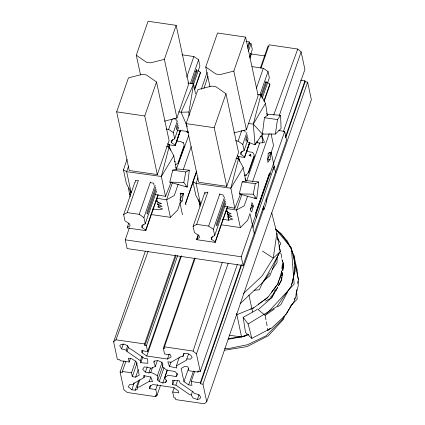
<?xml version="1.0" encoding="UTF-8"?>
<svg xmlns="http://www.w3.org/2000/svg" width="425" height="425" viewBox="0 0 425 425"><rect width="100%" height="100%" fill="white"/><g stroke="black" fill="none" stroke-linecap="round" stroke-linejoin="round"><path stroke-width="0.64" d="M277.228 257.465L277.02 262.746L272.452 269.179M281.674 271.437L281.281 275.267L279.236 280.096M282.003 268.239L282.328 265.046M282.471 272.834L281.754 279.236L278.487 285.69M282.832 269.636L283.411 264.515L282.869 262.608M189.337 170.223L187.244 187.08L169.793 182.144L172.747 170.143L177.549 168.953L189.337 170.223L185.805 171.976L172.747 170.143M258.783 181.969L256.695 198.826L239.243 193.89L242.192 181.889L246.999 180.699L258.783 181.969L255.255 183.722L242.192 181.889M248.12 123.409L253.3 124.127L262.374 134.072L275.389 134.05L281.074 128.477L280.585 115.271L268.467 114.352L264.43 117.704L262.374 134.072L255.021 144.787L247.865 142.189L247.371 140.319M275.389 134.05L277.477 119.584L280.585 115.271M271.734 212.782L276.866 233.267L273.264 258.097L262.05 276.027L243.201 293.765M164.698 377.767L168.034 375.217L176.062 376.571L177.666 374.382L174.967 371.45L166.972 370.255L162.329 366.706L162.802 363.715L161.139 361.941L158.004 360.628L154.79 361.011L153.887 362.079L155.359 366.467L150.944 368.358L147.656 367.168L144.288 366.972L142.657 369.224L145.387 372.087L148.883 372.906L150.769 372.513L153.298 373.315L157.362 375.806L157.776 380.216L159.205 381.613L162.802 382.989L165.553 382.537L166.547 381.161L164.698 377.767L167.307 370.244M281.78 277.158L281.175 280.994L278.598 285.573M281.987 275.878L282.492 272.675M282.8 270.757L283.507 266.278L282.912 263.707M275.655 229.686L281.074 233.484L291.385 248.142L295.327 265.078L292.533 282.699L291.3 285.005M296.916 289.526L295.672 297.357L294.392 299.652M297.845 283.65L298.467 279.735L295.327 265.078M275.442 172.284L271.187 152.4L268.164 153.452L267.814 162.339L270.061 159.444L271.187 152.4L273.525 145.552L271.086 133.827M189.051 115.956L188.96 112.019L193.603 83.991L187.738 82.987M182.484 214.768L180.041 203.251L182.134 201.083L183.446 193.646L180.859 193.226L180.041 203.251L177.65 210.067L170.393 217.34L150.907 214.492M185.443 186.278L187.244 187.08L183.791 182.452L185.805 171.976M254.288 197.752L256.695 198.826L253.236 194.198L255.255 183.722M182.968 356.405L183.488 353.807L187.531 353.462L190.628 355.072L192.164 357.388L190.512 359.136L186.782 358.976L186.522 360.15L176.322 365.946L176.758 367.976L169.527 366.462L167.806 361.813L170.993 362.275L181.193 356.479L182.968 356.405L184.057 353.271M278.635 280.813L277.817 283.99L271.533 292.257M282.227 266.842L283.209 263.033L282.317 260.562M255.802 142.975L255.021 144.787L253.3 124.127L260.945 94.759L257.704 94.265M295.04 297.92L294.222 301.033L285.127 315.578L271.692 327.999L251.839 338.369L245.491 332.43L243.148 317.348L255.919 310.282L257.359 308.98M296.018 294.174L298.302 285.446L297.941 280.936M139.862 379.615L137.264 387.122L137.488 389.199L135.246 390.203L131.947 389.799L134.045 382.829M282.179 265.184L282.46 269.105L277.849 283.932L268.016 297.155L253.9 307.743L236.874 314.686L241.565 336.998L248.29 334.257M121.646 348.904L119.664 345.69L121.274 344.324L124.477 344.234L127.463 345.722L129.216 348.505L131.022 349.153L144.447 358.402L147.634 358.865L147.863 363.295L140.834 362.732L140.399 360.703L126.974 351.454L126.183 350.126L121.646 348.904L123.255 343.873M204.011 88.219L207.952 76.24M194.634 371.493L191.16 381.517L191.983 385.369L188.668 384.885L183.961 381.639L181.135 368.448L184.71 366.414L188.025 366.897L188.849 370.754L197.965 372.082L197.763 371.131L200.249 371.498L196.456 353.892L193.093 351.071L222.227 262.475M176.062 376.571L177.103 373.426M247.308 134.858L245.894 139.102L246.102 141.312L247.764 136.637M131.947 389.799L128.196 386.808L129.683 384.498L133.514 384.338L133.822 383.403L144.027 377.602L144.675 375.727M176.683 141.392L180.253 130.778M148.883 372.906L150.593 367.891M172.444 182.66L166.605 199.766L170.393 217.34M246.728 150.928L249.496 142.832M241.788 194.73L236.576 210.003L240.364 227.577L221.531 224.825M197.402 399.5L199.994 398.746L200.6 396.737L198.071 394.395L194.167 393.428L193.37 392.1L179.945 382.851L179.509 380.821L172.486 380.258L172.709 384.689L175.897 385.151L189.322 394.4L191.245 395.016L192.955 397.954L197.402 399.5L199.113 394.485M129.035 187.946L128.605 189.199L130.156 196.871M155.773 186.947L146.848 212.904L147.438 214.131L156.071 189.221M201.338 89.192L207.129 72.303M126.974 351.454L128.488 347.06M246.542 181.342L259.68 143.06L264.493 142.274L261.981 136.436L263.048 133.392M279.246 115.685L301.107 51.866L297.744 49.045L269.115 44.816L261.083 68M174.218 387.621L172.699 392.009L173.942 397.811L175.435 398.028L175.775 399.612L204.383 403.75L206.72 401.758L258.841 249.725L311.371 99.737L307.615 82.137L305.134 81.77L304.927 80.824L300.369 80.155M191.606 83.677L196.584 69.286L196.855 71.49L192.504 83.985M198.029 177.841L196.095 183.446L200.558 204.26L195.851 195.404L192.897 181.624L196.536 171.126M157.776 380.216L162.541 366.414M162.802 382.989L167.344 369.83M116.673 111.86L128.446 77.881L142.248 74.343L146.391 74.949L156.528 81.983L169.097 140.617L157.324 174.595L129.243 170.494L116.673 111.86L144.755 115.961L157.324 174.595M140.532 74.986L136.292 55.229L148.07 21.25L176.152 25.351L188.721 83.985L176.949 117.964L164.401 121.178M128.589 166.101L126.645 171.7L131.107 192.514L126.4 183.658L123.447 169.878L127.086 159.375M144.755 115.961L156.528 81.983M176.949 117.964L164.379 59.33L176.152 25.351M158.116 195.149L145.812 230.648L127.399 227.959L127.277 227.386L130.061 225.808L129.683 224.049L124.971 220.803L123.648 214.63L134.868 182.245M123.648 214.63L127.229 212.601L138.449 180.216M127.277 227.386L128.786 223.029M278.789 130.56L284.686 131.421L286.567 140.181L243.132 265.524L127.123 248.572L125.242 239.812L129.37 227.906M145.812 230.648L145.69 230.079L142.03 227.556L141.653 225.797L145.228 223.762L143.905 217.589L139.198 214.349L150.418 181.964M168.895 144.776L175.249 145.706L175.127 145.132L171.461 142.609L171.084 140.85L174.664 138.816L173.342 132.648L168.629 129.402L172.21 119.08M186.713 77.223L193.88 56.536L181.911 54.788M143.905 217.589L155.125 185.204M168.289 147.22L169.155 144.728L167.583 143.645M173.342 132.648L177.438 120.812M190.389 83.449L198.587 59.782L193.88 56.536M142.03 227.556L143.108 224.442M171.461 142.609L172.539 139.496M145.228 223.762L156.666 190.756M174.664 138.816L178.76 126.985M193.439 84.639L199.909 65.955L198.587 59.782M145.69 230.079L157.994 194.581M175.127 145.132L180.306 130.188M194.331 89.707L200.372 72.271L197.758 70.465M175.249 145.706L180.641 130.135M194.666 89.654L200.494 72.84L200.372 72.271M158.86 204.457L157.994 206.959L162.047 206.3L157.489 204.266L158.137 202.39M186.118 123.606L197.896 89.627L211.692 86.089L215.836 86.695L225.978 93.728L238.547 152.363L226.775 186.341L198.693 182.24L186.118 123.606L214.205 127.707L226.775 186.341M209.977 86.732L205.742 66.975L217.515 32.996L245.597 37.097L258.166 95.731L246.394 129.71L233.851 132.924M178.187 184.264L174.282 195.553L166.605 199.766L156.628 198.289L157.431 202.024L161.606 203.532L157.489 204.266M183.18 169.841L191.213 146.636M126.183 350.126L127.697 345.748M156.538 394.83L155.885 396.711L127.256 392.482L123.893 389.661L120.1 372.056L124.004 360.777M120.1 372.056L122.586 372.417L122.379 371.471L125.853 361.441M145.366 251.175L113.629 341.79L117.385 359.391L119.871 359.752L120.073 360.703L129.189 362.036L130.491 358.275M192.61 182.899L185.491 203.437L185.768 204.707M196.106 173.283L185.768 203.086L186.012 204.244M214.205 127.707L225.978 93.728M246.394 129.71L233.824 71.076L245.597 37.097M129.189 362.036L128.361 358.185L131.676 358.668L136.388 361.909L139.214 375.105L135.633 377.14L132.324 376.651L131.495 372.799L135.623 360.894M132.324 376.651L137.1 362.865M194.576 257.975L163.306 348.208L164.555 354.014L170.6 354.896L171.057 357.011L167.477 359.04L146.763 356.017L142.051 352.771L141.599 350.662L147.65 351.544L146.402 345.737L144.914 345.52L144.574 343.937L175.403 254.958M247.488 46.925L249.225 41.91L245.974 41.443M142.051 352.771L142.922 350.264M144.914 345.52L175.961 255.914M247.828 48.508L249.565 43.493L249.225 41.91M140.399 360.703L141.923 356.315M146.402 345.737L177.671 255.505M248.45 51.234L251.058 43.711L249.565 43.493M135.633 377.14L138.242 369.617M140.834 362.732L142.789 357.09M133.514 384.338L133.944 383.084M147.65 351.544L180.652 256.302M249.698 57.035L252.301 49.518L251.058 43.711M146.763 356.017L181.502 255.76M249.895 58.374L251.414 53.991L250.367 53.268M227.561 206.895L215.262 242.393L196.844 239.705L196.722 239.137L199.506 237.554L199.128 235.795L194.422 232.549L193.099 226.376L204.537 193.37M193.099 226.376L196.674 224.347L207.883 191.999M153.887 362.079L154.323 360.825M196.722 239.137L198.236 234.775M150.769 372.513L152.506 367.498M196.844 239.705L198.358 235.344M137.264 387.122L139.15 387.074L149.356 381.273L150.875 376.89M155.359 366.467L157.314 360.825M260.36 68.112L267.962 46.182L268.956 46.33M155.885 396.711L155.545 395.128L157.038 395.346L155.794 389.539L149.743 388.657L150.833 385.523M163.306 348.208L164.799 348.426L164.459 346.842L195.075 258.49M215.262 242.393L215.14 241.825L211.475 239.302L211.097 237.543L214.678 235.508L213.355 229.335L208.643 226.095L219.868 193.71M237.846 156.448L244.694 157.452L244.572 156.878L240.911 154.355L240.534 152.596L244.109 150.567L242.787 144.394L238.08 141.148L241.745 130.56M256.418 88.214L263.325 68.287L251.988 66.629M155.794 389.539L157.532 384.524M159.205 381.613L163.986 367.827M167.477 359.04L169.214 354.03M213.355 229.335L224.575 196.956M237.74 158.966L238.6 156.474L237.554 155.752M242.787 144.394L246.888 132.558M259.834 95.195L268.037 71.527L263.325 68.287M157.038 395.346L160.512 385.316M261.152 95.131L265.938 81.34L266.502 82.588L261.683 96.342M225.075 199.298L216.304 224.719L216.856 225.898L225.425 201.115M211.475 239.302L212.341 236.81M240.911 154.355L241.99 151.242M214.678 235.508L225.898 203.123M244.109 150.567L248.211 138.731M262.236 98.249L269.36 77.701L268.037 71.527M169.527 366.462L171.047 362.073M165.553 382.537L166.425 380.035M215.14 241.825L227.439 206.327M244.572 156.878L249.533 142.556M263.994 100.831L269.822 84.017L267.729 82.572M244.694 157.452L249.873 142.502M264.116 101.4L269.944 84.586L269.822 84.017M228.868 214.54L227.997 217.026L232.034 216.405L227.529 214.391L228.183 212.511M176.322 365.946L179.361 357.175M172.709 384.689L174.229 380.301M175.897 385.151L177.416 380.768M186.782 358.976L188.519 353.967M247.493 196.387L244.237 205.79L236.576 210.003L226.599 208.526M252.492 181.974L269.227 133.716M183.961 381.639L188.519 368.48M188.668 384.885L193.449 371.099M197.965 372.082L198.401 370.828M191.245 395.016L192.552 391.255M200.249 371.498L237.378 264.345M283.406 131.506L304.9 69.472L301.107 51.866M255.68 213.053L269.482 173.219M243.132 265.524L241.257 256.764L284.686 131.421M252.992 227.582L274.183 166.419L272.871 169.963M206.72 401.758L202.964 384.163L200.478 383.796L200.276 382.851L241.092 265.046M285.388 137.217L304.927 80.824M200.478 383.796L241.729 264.743M285.807 137.541L305.134 81.77M202.964 384.163L263.76 208.712M266.363 201.19L307.615 82.137M262.193 209.052L264.079 209.339L266.751 201.641L266.183 199.001M283.608 316.588L282.752 319.058L266.066 335.793L247.594 344.696L227.97 348.691L224.703 348.293M284.713 315.69L283.448 319.35L268.393 335.729L247.021 346.609L224.713 350.195M178.128 125.465L176.635 129.752L176.412 127.303L177.937 123.037M178.373 163.232L179.462 160.113M180.115 158.243L184.264 146.391M157.362 375.806L162.18 362.042M162.329 366.706L162.988 364.831M248.535 172.895L254.41 156.113M196.456 353.892L228.214 263.277M135.246 390.203L138.582 380.827M113.629 341.79L115.961 339.803L148.139 251.377M273.716 115.005L297.744 49.045M145.387 372.087L147.209 367.099M176.29 169.251L188.801 135.293M200.297 202.773L199.601 204.595L200 206.481M278.71 253.512L269.838 275.772L263.697 280.686M155.072 194.459L165.468 196.366L171.174 182.219M224.559 206.13L234.818 208.303L240.683 193.773M275.411 289.149L271.835 297.601L258.219 309.65L265.136 315.318L265.981 319.882M130.927 191.356L129.62 194.363L130.868 194.544M262.937 281.972L259.324 289.802L254.033 290.238M279.05 247.053L280.718 243.44L277.838 239.02M275.82 290.966L277.897 286.859M287.916 291.353L280.845 304.624L277.594 306.834M267.522 159.019L271.187 152.4L268.754 152.867M291.518 304.821L286.402 314.006L285.43 314.861M277.631 287.295L271.835 297.601L265.561 301.134M253.3 124.127L265.471 103.381L260.945 94.759L261.715 97.235M166.494 146.598L169.076 146.96L173.788 155.816L161.373 176.465L165.468 196.366M235.939 158.344L238.526 158.706L243.233 167.562L230.833 188.201L234.818 208.303M179.887 199.5L183.446 193.646L180.163 193.173M269.785 272.935L263.697 281.52L262.108 282.646M268 296.9L267.213 297.936L258.225 304.327M267.553 328.35L267.915 330.305L268.812 329.348M290.87 305.846L297.171 299.131L296.592 291.205M250.357 209.132L253.311 206.003L251.945 202.608L250.458 210.333L251.68 212.043L253.311 206.003L251.462 205.344M240.364 227.577L247.621 220.304L249.974 213.504L254.251 233.447M240.109 303.721L263.309 281.881L280.303 251.589L276.866 233.267M270.316 297.229L274.152 293.749M267.915 330.305L270.348 328.164M250.564 308.938L251.882 308.842L253.465 307.711M274.343 309.049L265.136 315.318L294.148 284.112L291.385 248.142L275.559 228.953M175.546 164.799L177.953 163.173L184.222 145.084L183.435 142.795L181.098 141.775L176.54 141.105M251.839 338.369L248.131 323.956L276.882 306.568L291.082 286.376L295.157 270.789L293.919 255.319L287.449 241.118L276.234 229.234M252.678 312.003L251.882 308.842L253.018 308.199M248.221 334.289L244.758 336.053L241.57 336.568M248.296 334.597L244.178 336.435L228.273 339.235M249.162 155.343L250.628 156.007L250.75 154.684L249.151 155.274L250.75 154.684L250.962 156.4M245.252 175.844L246.829 175.196M244.465 175.201L246.718 174.489L248.248 172.534L254.283 155.045L252.737 152.41L247.015 151.417M164.379 59.33L150.577 62.868L146.434 62.263L136.292 55.229M233.824 71.076L220.023 74.614L215.879 74.008L205.742 66.975M182.915 142.912L183.435 142.795M267.543 159.986L270.061 159.444M227.529 214.391L231.12 213.727L227.402 212.256L226.732 209.148M260.111 136.754L261.981 136.436L262.639 142.933M228.188 338.72L240.295 336.77M180.423 194.076L183.446 193.646M188.96 112.019L181.108 112.227L178.532 111.849M195.638 71.469L196.855 71.49M169.793 182.144L183.791 182.452M239.243 193.89L253.236 194.198M177.406 130.22L188.148 131.532M152.559 208.967L158.902 209.775L162.653 208.978L157.994 206.959M264.43 117.704L277.477 119.584M200.844 204.776L199.601 204.595L198.571 199.553M115.961 339.803L144.574 343.937M251.414 53.991L265.009 55.972M166.111 129.035L168.629 129.402M235.556 140.781L238.08 141.148M155.656 201.121L157.622 201.407M225.627 211.358L227.593 211.645M127.229 212.601L139.198 214.349M196.674 224.347L208.643 226.095M125.242 239.812L241.257 256.764M229.128 335.176L241.565 336.998M122.379 371.471L131.495 372.799M191.16 381.517L200.276 382.851M149.356 381.273L152.543 381.74L150.817 377.092L143.592 375.572L144.027 377.602M172.699 392.009L178.75 392.891L178.293 390.782L173.586 387.536L152.867 384.513L149.292 386.543L149.743 388.657M164.459 346.842L193.093 351.071M137.806 180.806L135.262 180.423L135.83 182.325M150.551 182.708L153.733 183.186L153.956 185.066M207.82 192.637L204.637 192.158L205.185 193.975M219.279 194.347L223.098 194.916L223.343 196.786M222.62 219.268L228.459 220.187L232.746 219.178L227.997 217.026M173.549 118.756L176.083 119.17L176.317 121.12M256.684 142.566L259.68 143.06M242.983 130.624L244.885 130.953L245.214 132.202M174.287 161.357L175.259 161.569M186.458 131.909L188.626 132.52M265.296 82.126L266.502 82.588M180.078 200.244L182.134 201.083M192.897 181.624L196.095 183.446L230.833 188.201L238.526 158.706L238.93 159.949M123.447 169.878L126.645 171.7L161.373 176.465L169.076 146.96L169.687 148.819M262.453 251.09L273.264 258.097L280.303 251.589L279.082 246.447M243.148 317.348L248.131 323.956M277.339 237.171L277.913 238.319L278.046 240.221M280.569 253.018L281.43 254.74L281.663 258.002M281.908 267.936L282.46 269.105M296.522 268.797L297.059 269.981L297.574 276.425M187.335 126.82L181.108 112.227L193.603 83.991L195.489 93.686M245.012 178.574L245.82 181.055L243.233 167.562M175.769 167.439L176.38 169.299L173.788 155.816M266.703 113.316L267.277 115.17M281.966 259.431L282.508 261.338M187.786 131.075L188.132 132.292M297.298 274.72L298.467 279.735M236.597 313.427L236.874 314.686M293.919 255.319L297.059 269.981M269.832 173.23L270.103 174.5M263.516 206.704L264.079 209.339M238.6 156.474L239.657 161.41M248.907 294.945L251.882 308.842M169.155 144.728L170.345 150.28M266.348 321.837L267.07 325.747M256.445 217.616L255.738 213.355L269.732 172.991L269.955 174.728M265.471 103.381L267.468 115.786M256.881 141.233L257.141 143.156M227.375 211.299L228.459 220.187L228.4 216.357"/></g></svg>
